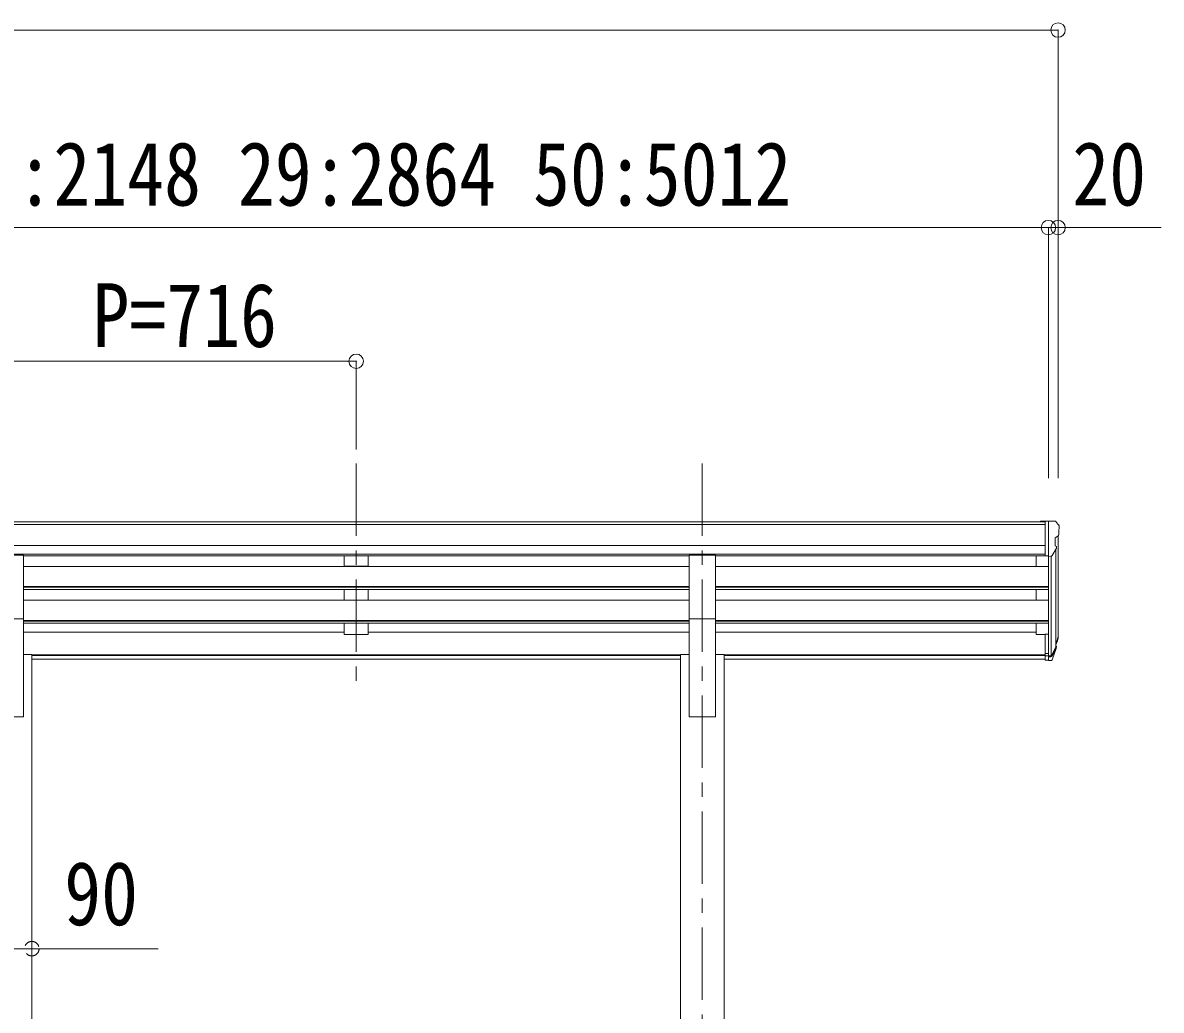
# Model space of a CAD drawing. Units: millimetres at full size, sheet at 1:30; details may follow other scales. Extents: x -20916 to 28483, y -5820 to 5820.
# Drawn here: x -3508 to -1153, y -214 to 1829 of the extents above; entities that cross this region are included whole.
import ezdxf
from ezdxf.enums import TextEntityAlignment as Align

# ---------------------------------------------------------------- set-up
doc = ezdxf.new("R2010")
doc.units = ezdxf.units.MM
doc.header["$LTSCALE"] = 30
doc.header["$PDMODE"] = 32
doc.header["$PDSIZE"] = 30
doc.linetypes.add('CHAIN1', pattern=[8, 5, -1, 1, -1])
doc.linetypes.add('DASHED1', pattern=[1.8, 1.2, -0.6])
for name, color, linetype, lineweight in [('0-1_本体', 5, 'CHAIN1', 9), ('0-3_ELV2', 4, 'Continuous', 9), ('0-5_DIM1', 4, 'DASHED1', 9), ('0-6_OTH_LINE', 6, 'Continuous', 9)]:
    doc.layers.add(name, color=color, linetype=linetype, lineweight=lineweight)
doc.styles.add('ＭＳ ゴシック', font='')
doc.styles.get('ＭＳ ゴシック').set_extended_font_data('MS Gothic')

msp = doc.modelspace()

# ---------------------------------------------------------------- linework, layer by layer
at = {"layer": '0-1_本体'}
for p, q in [((-2818.27, 917.13), (-2818.27, 439.61)), ((-2102.27, 917.13), (-2102.27, -2257.28))]:
    msp.add_line(p, q, dxfattribs=at)
at = {"layer": '0-3_ELV2'}
for p, q in [((-1392.77, 796.12), (-4233.77, 796.12)), ((-1392.77, 790.9), (-4233.77, 790.9)), ((-1392.77, 797.72), (-1402.77, 797.63)), ((-1402.77, 796.12), (-1402.77, 797.63)), ((-1392.77, 725.74), (-1392.77, 797.72)), ((-1374.27, 797.72), (-1392.77, 797.72)), ((-1386.27, 797.72), (-1386.27, 564)), ((-1374.27, 797.72), (-1371.93, 797.58)), ((-1371.18, 797.15), (-1367.11, 791.35)), ((-1364.27, 788.35), (-1364.27, 787.72)), ((-1372.27, 763.21), (-1372.27, 746.93)), ((-1366.8, 766.54), (-1372.12, 763.47)), ((-1366.27, 767.15), (-1366.27, 564.36)), ((-1392.77, 747.37), (-4243.77, 747.37)), ((-1378.64, 726.55), (-1369.64, 742.14)), ((-1371.24, 739.37), (-1371.24, 537.65)), ((-1392.77, 729.52), (-4243.77, 729.52)), ((-3561.77, 727.09), (-3506.77, 727.09)), ((-3506.77, 595.29), (-3506.77, 727.09)), ((-2129.77, 726.27), (-3506.77, 726.27)), ((-2843.27, 726.17), (-2843.27, 704.31)), ((-2793.27, 726.17), (-2793.27, 704.31)), ((-2129.77, 595.29), (-2129.77, 727.09)), ((-2129.77, 727.09), (-2074.77, 727.09)), ((-2074.77, 595.29), (-2074.77, 727.09)), ((-1392.77, 726.27), (-2074.77, 726.27)), ((-1411.27, 726.27), (-1411.27, 704.21)), ((-1392.77, 725.74), (-1386.27, 725.74)), ((-1386.27, 724.74), (-1381.06, 725.06)), ((-1380.27, 725.21), (-1380.26, 519.22)), ((-2129.77, 704.21), (-3506.77, 704.21)), ((-2793.27, 704.31), (-2843.27, 704.31)), ((-1386.27, 704.21), (-2074.77, 704.21)), ((-2129.77, 662.33), (-3506.77, 662.33)), ((-2129.77, 660.83), (-3506.77, 660.83)), ((-1386.27, 662.33), (-2074.77, 662.33)), ((-1386.27, 660.83), (-2074.77, 660.83)), ((-2129.77, 656.52), (-3506.77, 656.52)), ((-2843.27, 656.52), (-2843.27, 634.2)), ((-2793.27, 634.2), (-2793.27, 656.52)), ((-1386.27, 656.52), (-2074.77, 656.52)), ((-1411.27, 656.52), (-1411.27, 634.1)), ((-2129.77, 634.1), (-3506.77, 634.1)), ((-2793.27, 634.2), (-2843.27, 634.2)), ((-1386.27, 634.1), (-2074.77, 634.1)), ((-3561.77, 595.29), (-3506.77, 595.29)), ((-3506.77, 595.29), (-3506.77, 392.72)), ((-2129.77, 592.22), (-3506.77, 592.22)), ((-2129.77, 590.73), (-3506.77, 590.73)), ((-2129.77, 595.29), (-2129.77, 392.72)), ((-2129.77, 595.29), (-2074.77, 595.29)), ((-2074.77, 595.29), (-2074.77, 392.72)), ((-1386.27, 592.22), (-2074.77, 592.22)), ((-1386.27, 590.73), (-2074.77, 590.73)), ((-2129.77, 586.41), (-3506.77, 586.41)), ((-2843.27, 568.31), (-3506.77, 568.31)), ((-2843.27, 586.41), (-2843.27, 563.37)), ((-2793.27, 586.41), (-2793.27, 563.37)), ((-2129.77, 568.31), (-2793.27, 568.31)), ((-1386.27, 586.41), (-2074.77, 586.41)), ((-1411.27, 568.31), (-2074.77, 568.31)), ((-1411.27, 586.41), (-1411.27, 563.37)), ((-2793.27, 563.37), (-2843.27, 563.37)), ((-1411.27, 563.37), (-1392.77, 563.37)), ((-1392.77, 564), (-1392.77, 509.97)), ((-1392.77, 564), (-1386.27, 564)), ((-1386.27, 564), (-1386.27, 509.23)), ((-1367.97, 551.19), (-1371.24, 544.12)), ((-1367.36, 549.81), (-1371.24, 541.86)), ((-3489.07, 521.72), (-3506.77, 521.72)), ((-3489.07, 521.72), (-3489.07, -1382.28)), ((-2147.47, 521.29), (-3489.07, 521.29)), ((-2147.47, 519.9), (-3489.07, 519.9)), ((-2147.47, 521.72), (-2129.77, 521.72)), ((-2147.47, 521.72), (-2147.47, -1382.28)), ((-2057.07, 521.72), (-2074.77, 521.72)), ((-2057.07, 521.72), (-2057.07, -1382.28)), ((-1392.77, 521.29), (-2057.07, 521.29)), ((-1392.77, 519.9), (-2057.07, 519.9)), ((-1392.77, 523.87), (-1386.27, 523.87)), ((-1392.77, 518.99), (-1386.27, 518.99)), ((-1386.27, 518.97), (-1381.13, 518.97)), ((-1379.83, 519.65), (-1372.08, 535.05)), ((-1370.63, 534.69), (-1378.82, 518.52)), ((-1370.01, 534.13), (-1378.82, 510.58)), ((-1369.68, 538.53), (-1370.01, 534.13)), ((-2147.47, 512.21), (-3489.07, 512.21)), ((-1392.77, 512.21), (-2057.07, 512.21)), ((-1392.77, 509.97), (-1386.27, 509.97)), ((-1386.27, 517.16), (-1381.42, 517.16)), ((-1386.27, 509.23), (-1381.42, 509.23)), ((-3561.77, 392.72), (-3506.77, 392.72)), ((-2129.77, 392.72), (-2074.77, 392.72))]:
    msp.add_line(p, q, dxfattribs=at)
for centre, radius, start, end in [((-1372, 796.58), 1, 35, 86.5), ((-1367.27, 788.35), 3, 0, 87), ((-1566.27, 787.72), 202, 355.05096, 0), ((-1371.97, 763.21), 0.3, 120, 180), ((-1371.17, 770.91), 6.18, 315.00103, 354.2965), ((-1371.97, 746.93), 0.3, 180, 265.2833), ((-1372.24, 743.64), 3, 330, 85.2833), ((-1381.24, 728.05), 3, 273.5, 330), ((-1396.85, 560.68), 30.41, 341.80266, 352.8448), ((-1395.45, 558.93), 29.53, 342.01856, 353.49194)]:
    msp.add_arc(centre, radius, start, end, dxfattribs=at)
for centre, major_axis, ratio, start_param, end_param in [((-1454.13, 565.17), (-87.93, 4.42), 0.541684, 3.060334, 3.2172517), ((-1454.92, 558.49), (89.06, 1.43), 0.57596, 6.1985533, 6.3701348), ((-1381.42, 519.87), (3, 0), 0.90356, 4.712389, 5.7595865), ((-1381.13, 520.32), (1.5, 0), 0.90356, 4.712389, 5.7595865), ((-1456.19, 558.59), (88.05, 0), 0.90356, 5.9828017, 6.0168888), ((-1370.98, 538.53), (-1.3, 0), 0.90356, 2.9359903, 4.9130961), ((-1456.9, 554.72), (89.07, 0), 0.90356, 6.0316505, 6.077583), ((-1381.42, 511.94), (-3, 0), 0.90356, 1.5707963, 2.6179939)]:
    msp.add_ellipse(centre, major_axis=major_axis, ratio=ratio, start_param=start_param, end_param=end_param, dxfattribs=at)
at = {"layer": '0-5_DIM1', "color": 6, "linetype": 'Continuous'}
msp.add_line((-3228.13, -86.83), (-3579.47, -86.83), dxfattribs=at)
at = {"layer": '0-5_DIM1', "color": 6}
msp.add_point((-3489.27, -86.83), dxfattribs=at)
at = {"layer": '0-6_OTH_LINE'}
for p, q in [((-7134.27, 1813.88), (-1366.27, 1813.88)), ((-1366.27, 1813.88), (-1366.27, 886.54)), ((-1386.27, 1405.05), (-4250.27, 1405.05)), ((-1386.27, 1405.05), (-1386.27, 886.54)), ((-1366.27, 1405.05), (-1386.27, 1405.05)), ((-1366.27, 1405.05), (-1366.27, 886.54)), ((-1152.87, 1405.05), (-1366.27, 1405.05)), ((-3534.27, 1128.47), (-2818.27, 1128.47)), ((-2818.27, 1128.47), (-2818.27, 946.01))]:
    msp.add_line(p, q, dxfattribs=at)
for p in [(-1366.27, 1813.88), (-1386.27, 1405.05), (-1366.27, 1405.05), (-2818.27, 1128.47)]:
    msp.add_point(p, dxfattribs=at)

# ---------------------------------------------------------------- texts
at = {"layer": '0-3_ELV2', "color": 7, "style": 'ＭＳ ゴシック', "width": 0.85}
msp.add_text('22:2148 29:2864 50:5012', height=132, dxfattribs=at).set_placement((-3673.65, 1411.05), align=Align.BOTTOM_LEFT)
at = {"layer": '0-5_DIM1', "color": 7, "style": 'ＭＳ ゴシック', "width": 0.85}
msp.add_text('90', height=132, dxfattribs=at).set_placement((-3422.28, -77.85), align=Align.BOTTOM_LEFT)
at = {"layer": '0-6_OTH_LINE', "color": 7, "style": 'ＭＳ ゴシック', "width": 0.85}
for s, p in [('20', (-1336.83, 1411.22)), ('P=716', (-3363.77, 1118.47))]:
    msp.add_text(s, height=132, dxfattribs=at).set_placement(p, align=Align.BOTTOM_LEFT)

doc.saveas('drawing.dxf')
